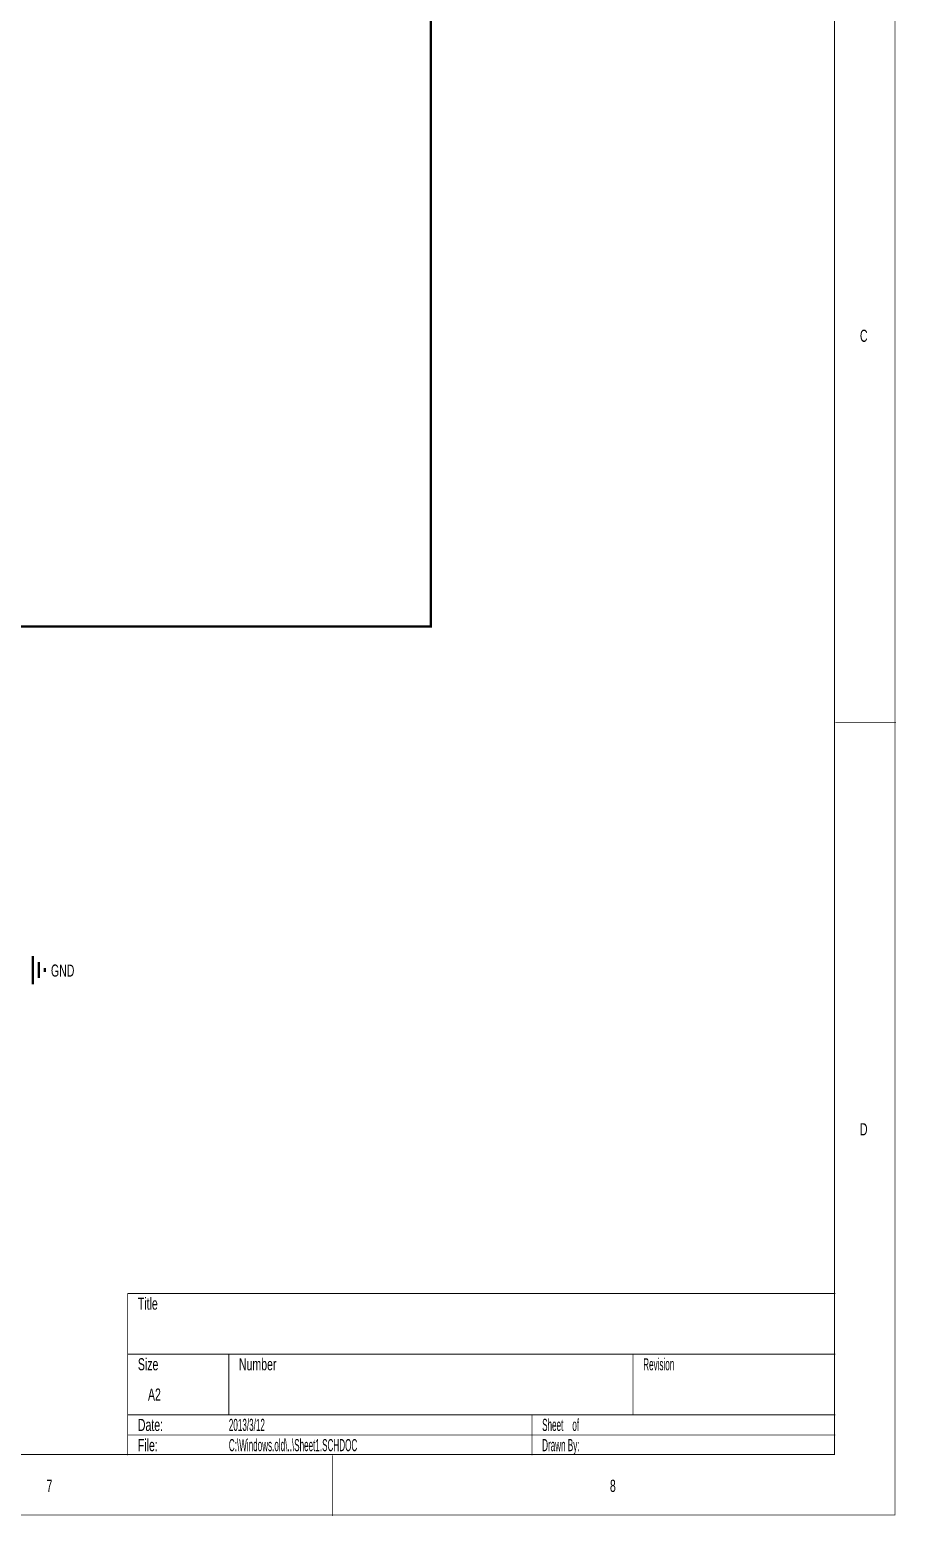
# Model space of a CAD drawing. Extents: x 0 to 22.3, y 0 to 15.7.
# Drawn here: x 18.02 to 22.3, y 0 to 7.35 of the extents above; entities that cross this region are included whole.
import ezdxf

# ---------------------------------------------------------------- set-up
doc = ezdxf.new("R2010")
doc.units = 0
doc.header["$MEASUREMENT"] = 0
doc.layers.get('0').update_dxf_attribs({"linetype": 'CONTINUOUS'})

msp = doc.modelspace()

# ---------------------------------------------------------------- linework, layer by layer
for points, const_width in [([(0, 15.700002), (22.296096, 15.700002), (22.296096, 0.003907), (0, 0.003907), (0, 15.700002)], 0.0039), ([(0.299778, 15.400151), (21.996318, 15.400151), (21.996318, 0.303757), (0.299778, 0.303757), (0.299778, 15.400151)], 0.0039), ([(15.93, 4.4), (20, 4.4), (20, 9.2), (20.3, 9.2)], 0.0118), ([(22, 3.925), (22.3, 3.925)], 0.0039), ([(18.03, 2.77), (18.03, 2.63)], 0.0118), ([(18.06, 2.74), (18.06, 2.66)], 0.0118), ([(18.09, 2.71), (18.09, 2.69)], 0.0118), ([(18.5, 1.1), (22, 1.1)], 0.0039), ([(18.5, 0.3), (18.5, 1.1)], 0.0039), ([(18.5, 0.8), (22, 0.8)], 0.0039), ([(19, 0.5), (19, 0.8)], 0.0039), ([(21, 0.5), (21, 0.8)], 0.0039), ([(18.5, 0.5), (22, 0.5)], 0.0039), ([(20.5, 0.3), (20.5, 0.5)], 0.0039), ([(18.5, 0.4), (22, 0.4)], 0.0039), ([(19.5125, 0.3), (19.5125, 0)], 0.0039)]:
    msp.add_lwpolyline(points, dxfattribs=dict(const_width=const_width))

# ---------------------------------------------------------------- texts
for s, width, p in [('C', 0.65, (22.122194, 5.8075)), ('GND', 0.65, (18.12, 2.667343)), ('D', 0.65, (22.122194, 1.8825)), ('Title', 0.65, (18.55, 1.02)), ('Size', 0.65, (18.55, 0.72)), ('Number', 0.65, (19.05, 0.72)), ('Revision', 0.5, (21.05, 0.72)), ('A2', 0.65, (18.6, 0.57)), ('Date:', 0.65, (18.55, 0.42)), ('2013/3/12', 0.5, (19, 0.42)), ('Sheet    of', 0.5, (20.55, 0.42)), ('File:', 0.65, (18.55, 0.32)), ('C:\\Windows.old\\..\\Sheet1.SCHDOC', 0.5, (19, 0.32)), ('Drawn By:', 0.5, (20.55, 0.32)), ('7', 0.65, (18.097896, 0.118671)), ('8', 0.65, (20.885396, 0.118671))]:
    msp.add_text(s, height=0.06, dxfattribs=dict(width=width)).set_placement(p)

doc.saveas('drawing.dxf')
